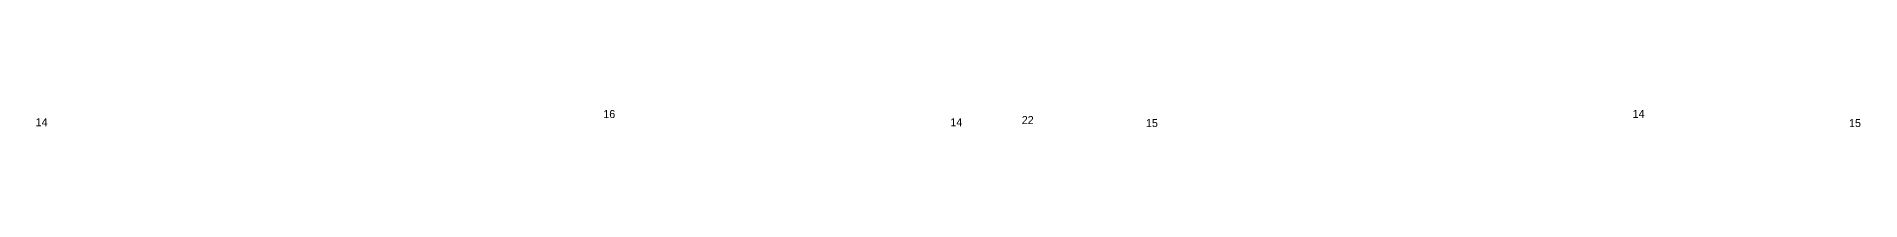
# Model space of a CAD drawing. Header units: metres. Extents: x -2848 to 21926, y -45195 to 1016.
# Drawn here: x 3089 to 4001, y 97 to 105 of the extents above; entities that cross this region are included whole.
import ezdxf

# ---------------------------------------------------------------- set-up
doc = ezdxf.new("R2010")
doc.units = ezdxf.units.M
doc.layers.add('COTA', color=241, linetype='Continuous')

msp = doc.modelspace()

# ---------------------------------------------------------------- texts
at = {"layer": 'COTA'}
for s, p in [('14', (3088.2, 97)), ('16', (3372, 101.1)), ('14', (3545.5, 97)), ('22', (3581.2, 98.1)), ('15', (3643.3, 96.6)), ('14', (3886.6, 101.2)), ('15', (3994.8, 96.6))]:
    msp.add_text(s, height=4, dxfattribs=at).set_placement(p)

doc.saveas('drawing.dxf')
